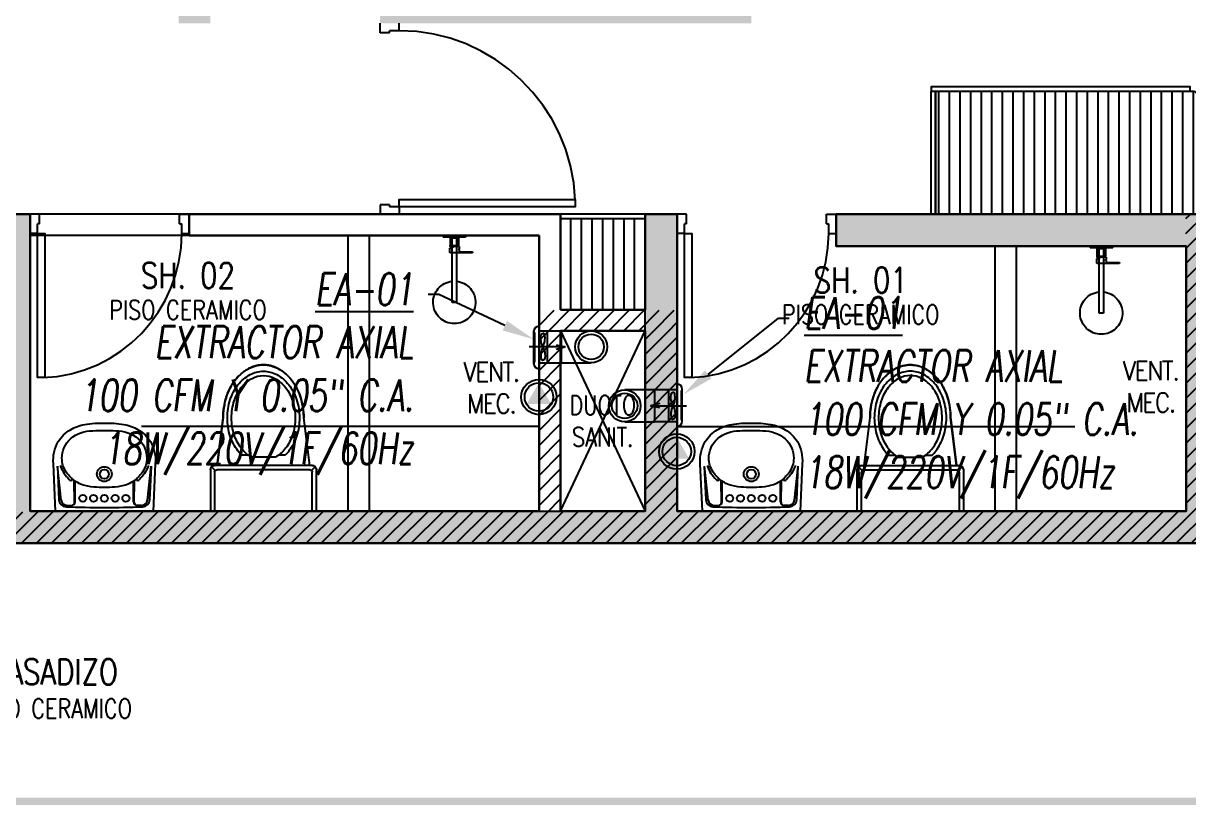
# Model space of a CAD drawing. Header units: millimetres. Extents: x -3 to 53, y -269 to 39.
# Drawn here: x 16.77 to 22.26, y -59.93 to -56.28 of the extents above; entities that cross this region are included whole.
import ezdxf
from ezdxf import colors
from ezdxf.entities.mleader import LeaderData, LeaderLine
from ezdxf.enums import TextEntityAlignment as Align
from ezdxf.math import Vec2, Vec3

# ---------------------------------------------------------------- set-up
doc = ezdxf.new("R2010")
doc.units = ezdxf.units.MM
doc.header["$LTSCALE"] = 15
doc.linetypes.add('HIDDEN2', pattern=[0.1875, 0.125, -0.0625])
doc.layers.get('0').update_dxf_attribs({"color": 250})
for name, color, linetype in [('A-EST HATCH', 250, 'Continuous'), ('A-EST PLACAS', 250, 'Continuous'), ('A-LINEAS', 250, 'Continuous'), ('A-MOBILIARIO', 250, 'Continuous'), ('A-MURO BAJO', 251, 'Continuous'), ('A-PROYECCIONES', 250, 'HIDDEN2'), ('A-SANITARIOS', 250, 'Continuous'), ('A-TEXTO-ACABADO PISO', 250, 'Continuous'), ('A-TEXTO-AMBIENTE', 252, 'Continuous'), ('A-TEXTO-INDICACIONES', 250, 'Continuous'), ('DLP_MOBILIARIO FIJO', 250, 'Continuous'), ('L-06_EQ-FIN-CONT', 141, 'Continuous'), ('L3 Equipos y Ductos', 160, 'Continuous'), ('L4 Linea mediana', 191, 'Continuous'), ('L6 Linea fina', 141, 'Continuous'), ('MURO CF 60', 250, 'Continuous')]:
    doc.layers.add(name, color=color, linetype=linetype)
doc.layers.add('A-MUROS', color=252, linetype='Continuous', lineweight=30)
doc.styles.add('JNV ING', font='romans.shx', dxfattribs={"width": 0.7, "oblique": 8, "height": 0.15})
doc.styles.add('ROMANS', font='romans.shx', dxfattribs={"width": 0.8})
pattern_1 = [(45, (359.99941, -63.45593), (-0.035355339, 0.035355339), [])]

# ---------------------------------------------------------------- blocks, each defined once
blk = doc.blocks.new('FUTURE 150')
at = {"layer": 'L3 Equipos y Ductos'}
for p, q in [((-0.104, -0.026), (-0.104, 0.174)), ((-0.1294, 0.1486), (-0.1294, -0.0006)), ((-0.104, 0.152), (0, 0.152)), ((0, 0.152), (0, 0.002)), ((-0.104, 0.002), (0, 0.002))]:
    blk.add_line(p, q, dxfattribs=at)
for centre, start, end in [((-0.104, 0.1486), 90, 180), ((-0.104, -0.0006), 180, 270)]:
    blk.add_arc(centre, 0.0254, start, end, dxfattribs=at)
at = {"layer": 'L4 Linea mediana'}
for p, q in [((-0.1294, 0.1448), (-0.1239, 0.1448)), ((-0.1239, 0.0052), (-0.1239, 0.1448)), ((-0.066, 0.152), (-0.066, 0.002)), ((-0.1294, 0.0052), (-0.1239, 0.0052))]:
    blk.add_line(p, q, dxfattribs=at)
at = {"layer": 'L6 Linea fina'}
for p, q in [((0.0199, 0.077), (-0.1499, 0.077)), ((-0.0231, 0.0872), (0.0199, 0.077)), ((-0.0231, 0.0668), (0.0199, 0.077))]:
    blk.add_line(p, q, dxfattribs=at)
for points in [[(-0.0857, 0.077), (-0.0921, 0.0934), (-0.0951, 0.1284), (-0.0911, 0.1379), (-0.0857, 0.1402)], [(-0.0857, 0.077), (-0.0794, 0.0934), (-0.0764, 0.1284), (-0.0804, 0.1379), (-0.0857, 0.1402)], [(-0.0857, 0.077), (-0.0921, 0.0606), (-0.0951, 0.0256), (-0.0911, 0.0161), (-0.0857, 0.0138)], [(-0.0857, 0.077), (-0.0794, 0.0606), (-0.0764, 0.0256), (-0.0804, 0.0161), (-0.0857, 0.0138)]]:
    blk.add_spline(points, degree=3, dxfattribs=at)
blk = doc.blocks.new('Trampa de humo')
at = {"layer": 'L3 Equipos y Ductos'}
blk.add_lwpolyline([(0.155, 0.15), (0.013, 0.15), (0.013, 0), (0.155, 0)], dxfattribs=at)
for radius in [0.075, 0.06]:
    blk.add_circle((0.155, 0.075), radius, dxfattribs=at)
blk = doc.blocks.new('FUTURE150 con trampa')
blk.add_blockref('Trampa de humo', (0.0927, 0.0279))
at = {"layer": 'L-06_EQ-FIN-CONT'}
blk.add_blockref('FUTURE 150', (0.1057, 0.0259), dxfattribs=at)
blk = doc.blocks.new('PTO ELECT')
at = {"layer": 'L4 Linea mediana', "ltscale": 1.5}
blk.add_circle((-0.6859, 0.0891), 0.0833, dxfattribs=at)
at = {"layer": 'L6 Linea fina', "ltscale": 1.5}
blk.add_circle((-0.6859, 0.0891), 0.0671, dxfattribs=at)
blk.add_solid([(-0.6278, 0.0555), (-0.744, 0.0555), (-0.6278, 0.0555), (-0.6859, 0.1562)], dxfattribs=at)
blk = doc.blocks.new('EST.PT')
at = {"layer": 'A-EST HATCH'}
h = blk.add_hatch(color=256, dxfattribs=at)
h.dxf.hatch_style = 1
h.paths.add_polyline_path([(39.55, -2.74), (39.55, 3.325), (38.05, 3.325), (38.05, 2.575), (37.9, 2.575), (37.9, 3.525), (39.7, 3.525), (39.7, 2.65), (41.2, 2.65), (41.2, 3.15), (41.35, 3.15), (41.35, 2.45), (39.7, 2.45), (39.7, -2.74)])
h.paths.add_polyline_path([(18.45, 7.325), (20.05, 7.325), (20.05, 10.425), (18.85, 10.425), (18.85, 10.575), (20.2, 10.575), (20.2, 7.175), (18.45, 7.175)])
h.paths.add_polyline_path([(17.65, 10.575), (17.5, 10.575), (17.5, 7.175), (17.65, 7.175)])
h.paths.add_polyline_path([(12.15, 11.05), (11.85, 11.05), (11.85, 10.9), (12, 10.9), (12, 7.825), (12.15, 7.825)])
h.paths.add_polyline_path([(15.1, 10.425), (15.1, 7.325), (16.7, 7.325), (16.7, 7.175), (14.95, 7.175), (14.95, 10.575), (16.3, 10.575), (16.3, 10.425)])
h.paths.add_polyline_path([(5.85, 10.9), (5.25, 10.9), (5.25, 11.05), (6, 11.05), (6, 7.65), (4.85, 7.65), (4.85, 7.8), (5.85, 7.8)])
h.paths.add_polyline_path([(4.05, 11.05), (4.05, 7.65), (3.9, 7.65), (3.9, 11.05)])
h.paths.add_polyline_path([(3.1, 7.8), (1.5, 7.8), (1.5, 10.9), (2.7, 10.9), (2.7, 11.05), (1.35, 11.05), (1.35, 7.65), (3.1, 7.65)])
h.paths.add_polyline_path([(5.85, -2.65), (5.25, -2.65), (5.25, -2.8), (6, -2.8), (6, 0.6), (4.85, 0.6), (4.85, 0.45), (5.85, 0.45)])
h.paths.add_polyline_path([(4.05, -2.8), (4.05, 0.6), (3.9, 0.6), (3.9, -2.8)])
h.paths.add_polyline_path([(3.1, 0.45), (1.5, 0.45), (1.5, -2.65), (2.7, -2.65), (2.7, -2.8), (1.35, -2.8), (1.35, 0.6), (3.1, 0.6)])
h.paths.add_polyline_path([(8.7, 0.7), (8.85, 0.7), (8.85, -2.65), (9, -2.65), (9, -2.8), (8.7, -2.8)])
h.paths.add_polyline_path([(18.45, 0.925), (20.05, 0.925), (20.05, -2.175), (18.85, -2.175), (18.85, -2.325), (20.2, -2.325), (20.2, 1.075), (18.45, 1.075)])
h.paths.add_polyline_path([(17.65, -2.325), (17.5, -2.325), (17.5, 1.075), (17.65, 1.075)])
h.paths.add_polyline_path([(12.15, -2.8), (11.85, -2.8), (11.85, -2.65), (12, -2.65), (12, 0.425), (12.15, 0.425)])
h.paths.add_polyline_path([(15.1, -2.175), (15.1, 0.925), (16.7, 0.925), (16.7, 1.075), (14.95, 1.075), (14.95, -2.325), (16.3, -2.325), (16.3, -2.175)])
h.paths.add_polyline_path([(31.6, 7.325), (30, 7.325), (30, 10.425), (31.2, 10.425), (31.2, 10.575), (29.85, 10.575), (29.85, 7.175), (31.6, 7.175)])
h.paths.add_polyline_path([(32.4, 10.575), (32.55, 10.575), (32.55, 7.175), (32.4, 7.175)])
h.paths.add_polyline_path([(38.2, 11.05), (38.2, 10.9), (38.05, 10.9), (38.05, 7.825), (37.9, 7.825), (37.9, 11.05)])
h.paths.add_polyline_path([(34.95, 10.425), (34.95, 7.325), (33.35, 7.325), (33.35, 7.175), (35.1, 7.175), (35.1, 10.575), (33.75, 10.575), (33.75, 10.425)])
h.paths.add_polyline_path([(39.7, 5.8), (41.35, 5.8), (41.35, 5.1), (41.2, 5.1), (41.2, 5.6), (39.7, 5.6), (39.7, 4.725), (37.9, 4.725), (37.9, 5.675), (38.05, 5.675), (38.05, 4.925), (39.55, 4.925), (39.55, 10.99), (39.7, 10.99)])
h.paths.add_polyline_path([(44.2, 10.9), (44.8, 10.9), (44.8, 11.05), (44.05, 11.05), (44.05, 7.65), (45.2, 7.65), (45.2, 7.8), (44.2, 7.8)])
h.paths.add_polyline_path([(46, 11.05), (46, 7.65), (46.15, 7.65), (46.15, 11.05)])
h.paths.add_polyline_path([(46.95, 7.8), (48.55, 7.8), (48.55, 10.9), (47.35, 10.9), (47.35, 11.05), (48.7, 11.05), (48.7, 7.65), (46.95, 7.65)])
h.paths.add_polyline_path([(46, -2.8), (46, 0.6), (46.15, 0.6), (46.15, -2.8)])
h.paths.add_polyline_path([(46.95, 0.45), (48.55, 0.45), (48.55, -2.65), (47.35, -2.65), (47.35, -2.8), (48.7, -2.8), (48.7, 0.6), (46.95, 0.6)])
h.paths.add_polyline_path([(41.35, 0.7), (41.2, 0.7), (41.2, -2.65), (41.05, -2.65), (41.05, -2.8), (41.35, -2.8)])
h.paths.add_polyline_path([(31.6, 0.925), (30, 0.925), (30, -2.175), (31.2, -2.175), (31.2, -2.325), (29.85, -2.325), (29.85, 1.075), (31.6, 1.075)])
h.paths.add_polyline_path([(32.4, -2.325), (32.55, -2.325), (32.55, 1.075), (32.4, 1.075)])
h.paths.add_polyline_path([(37.9, -2.8), (38.2, -2.8), (38.2, -2.65), (38.05, -2.65), (38.05, 0.425), (37.9, 0.425)])
h.paths.add_polyline_path([(34.95, -2.175), (34.95, 0.925), (33.35, 0.925), (33.35, 1.075), (35.1, 1.075), (35.1, -2.325), (33.75, -2.325), (33.75, -2.175)])
h.paths.add_polyline_path([(10.35, 3.525), (12.15, 3.525), (12.15, 2.575), (12, 2.575), (12, 3.325), (10.5, 3.325), (10.5, -2.74), (10.35, -2.74), (10.35, 2.45), (8.7, 2.45), (8.7, 3.15), (8.85, 3.15), (8.85, 2.65), (10.35, 2.65)])
h.paths.add_polyline_path([(44.05, -2.8), (44.05, 0.6), (45.2, 0.6), (45.2, 0.45), (44.2, 0.45), (44.2, -2.65), (44.8, -2.65), (44.8, -2.8)])
h.paths.add_polyline_path([(46.9532, 5.55), (47.1, 5.55), (47.1, 6.75), (44.95, 6.75), (44.95, 6.6), (45.4, 6.6), (45.4, 5), (45.6, 5), (45.6, 6.6), (46.95, 6.6), (46.95, 5.55)], flags=17)
h.paths.add_polyline_path([(46.9532, 2.7), (47.1, 2.7), (47.1, 1.5), (44.95, 1.5), (44.95, 1.65), (45.4, 1.65), (45.4, 3.25), (45.6, 3.25), (45.6, 1.65), (46.95, 1.65), (46.95, 2.7)], flags=17)
h.paths.add_polyline_path([(41.1999, 4.2), (44.05, 4.2), (44.05, 6.75), (44.2, 6.75), (44.2, 4.2), (46.95, 4.2), (46.95, 4.8), (47.1, 4.8), (47.1, 4.2), (49.9, 4.2), (49.9, 8.15), (49.85, 8.15), (49.85, 8.25), (50.05, 8.25), (50.05, 0), (49.85, 0), (49.85, 0.1), (49.9, 0.1), (49.9, 4.05), (47.1, 4.05), (47.1, 3.45), (46.95, 3.45), (46.95, 4.05), (44.2, 4.05), (44.2, 1.5), (44.05, 1.5), (44.05, 4.05), (41.1999, 4.05)])
h.paths.add_polyline_path([(41.35, 11.05), (41.35, 7.55), (41.2, 7.55), (41.2, 10.9), (41.05, 10.9), (41.05, 11.05)])
h.paths.add_polyline_path([(10.35, 10.99), (10.35, 5.8), (8.7, 5.8), (8.7, 5.1), (8.85, 5.1), (8.85, 5.6), (10.35, 5.6), (10.35, 4.725), (12.15, 4.725), (12.15, 5.675), (12, 5.675), (12, 4.925), (10.5, 4.925), (10.5, 10.99)])
h.paths.add_polyline_path([(2.95, 4.2), (0.15, 4.2), (0.15, 8.15), (0.2, 8.15), (0.2, 8.25), (0, 8.25), (0, 0), (0.2, 0), (0.2, 0.1), (0.15, 0.1), (0.15, 4.05), (2.95, 4.05), (2.95, 3.45), (3.1, 3.45), (3.1, 4.05), (5.85, 4.05), (5.85, 1.5), (6, 1.5), (6, 4.05), (8.8501, 4.05), (8.8501, 4.2), (6, 4.2), (6, 6.75), (5.85, 6.75), (5.85, 4.2), (3.1, 4.2), (3.1, 4.8), (2.95, 4.8)])
h.paths.add_polyline_path([(8.7, 11.05), (9, 11.05), (9, 10.9), (8.85, 10.9), (8.85, 7.55), (8.7, 7.55)])
h.paths.add_polyline_path([(3.0968, 5.55), (2.95, 5.55), (2.95, 6.75), (5.1, 6.75), (5.1, 6.6), (4.65, 6.6), (4.65, 5), (4.45, 5), (4.45, 6.6), (3.1, 6.6), (3.1, 5.55)], flags=17)
h.paths.add_polyline_path([(3.0968, 2.7), (2.95, 2.7), (2.95, 1.5), (5.1, 1.5), (5.1, 1.65), (4.65, 1.65), (4.65, 3.25), (4.45, 3.25), (4.45, 1.65), (3.1, 1.65), (3.1, 2.7)], flags=17)
h.paths.add_polyline_path([(23.35, 4.725), (23.2, 4.725), (23.2, 8.425), (23.35, 8.425)])
h.paths.add_polyline_path([(27.6, 4.725), (37, 4.725), (37, 4.875), (33.45, 4.875), (33.45, 6.275), (33.25, 6.275), (33.25, 4.875), (30.35, 4.875), (30.35, 6.275), (30.2, 6.275), (30.2, 4.875), (27.8, 4.875), (27.8, 6.125), (29.45, 6.125), (29.45, 6.275), (27.175, 6.275), (27.175, 6.125), (27.6, 6.125)])
h.paths.add_polyline_path([(27.15, 4.725), (25.15, 4.725), (25.15, 4.875), (27, 4.875), (27, 8.275), (25.15, 8.275), (25.15, 8.425), (27, 8.425), (27, 10.575), (27.85, 10.575), (27.85, 10.425), (27.15, 10.425)])
h.paths.add_polyline_path([(22.45, 6.125), (22.45, 4.725), (13.05, 4.725), (13.05, 4.875), (16.6, 4.875), (16.6, 6.275), (16.8, 6.275), (16.8, 4.875), (19.7, 4.875), (19.7, 6.275), (19.85, 6.275), (19.85, 4.875), (22.25, 4.875), (22.25, 6.125), (20.6, 6.125), (20.6, 6.275), (22.845, 6.275), (22.845, 6.125)])
h.paths.add_polyline_path([(22.87, 10.425), (22.2, 10.425), (22.2, 10.575), (23.02, 10.575), (23.02, 4.725), (22.87, 4.725)])
h.paths.add_polyline_path([(23.02, 1.95), (23.02, -2.325), (22.2, -2.325), (22.2, -2.175), (22.87, -2.175), (22.87, 1.95)])
h.paths.add_polyline_path([(21.05, 1.975), (21.05, 2.125), (22.82, 2.125), (22.82, 3.375), (20.3, 3.375), (20.3, 1.975), (20.15, 1.975), (20.15, 3.375), (16.8, 3.375), (16.8, 1.975), (16.6, 1.975), (16.6, 3.375), (13.05, 3.375), (13.05, 3.525), (23.02, 3.525), (23.02, 1.975)])
h.paths.add_polyline_path([(27, 1.95), (27, -1.775), (23.35, -1.775), (23.35, 0.875), (25.7, 0.875), (25.7, 1.425), (26, 1.425), (26, 1.575), (25.55, 1.575), (25.55, 1.025), (23.35, 1.025), (23.35, 3.375), (26, 3.375), (26, 3.525), (23.2, 3.525), (23.2, -1.925), (27, -1.925), (27, -2.325), (27.85, -2.325), (27.85, -2.175), (27.15, -2.175), (27.15, 1.95)])
h.paths.add_polyline_path([(29, 1.975), (29, 2.125), (27.2, 2.125), (27.2, 3.375), (29.75, 3.375), (29.75, 1.975), (29.9, 1.975), (29.9, 3.375), (33.25, 3.375), (33.25, 1.975), (33.45, 1.975), (33.45, 3.375), (37, 3.375), (37, 3.525), (27, 3.525), (27, 1.975)])
at = {"layer": 'A-EST PLACAS'}
blk.add_lwpolyline([(22.45, 6.125), (22.45, 4.725), (13.05, 4.725), (13.05, 4.875), (16.6, 4.875), (16.6, 6.275), (16.8, 6.275), (16.8, 4.875), (19.7, 4.875), (19.7, 6.275), (19.85, 6.275), (19.85, 4.875), (22.25, 4.875), (22.25, 6.125), (20.6, 6.125), (20.6, 6.275), (22.845, 6.275), (22.845, 6.125)], close=True, dxfattribs=at)
blk = doc.blocks.new('*U140')
for p, q in [((0.01, 0.855), (0.01, 0.9)), ((0.1, 0.865), (0.1, 0.9)), ((0.055, 0.855), (0.01, 0.855)), ((0.1, 0.865), (0.055, 0.865)), ((0.055, 0.855), (0.055, 0.865)), ((0.055, 0.045), (0.01, 0.045)), ((0.01, 0.045), (0.01, 0)), ((0.055, 0.045), (0.055, 0.035)), ((0.1, 0.035), (0.055, 0.035)), ((0.1, 0.035), (0.1, 0))]:
    blk.add_line(p, q)
blk.add_lwpolyline([(0.93, 0.07), (0.93, 0.035), (0.1, 0.035), (0.1, 0.07)], close=True)
at = {"linetype": 'HIDDEN2'}
blk.add_arc((0.0995, 0.0339), 0.8311, 2.2301, 89.9672, dxfattribs=at)
blk = doc.blocks.new('ducha marsano')
at = {"linetype": 'HIDDEN2', "ltscale": 0.5, "extrusion": (-4.9425e-10, -7.91123e-10, -1)}
for p, q in [((-0.01, 0), (0.01, 0)), ((0.01, 0), (0.01, -0.3155)), ((-0.01, -0.3155), (-0.01, 0)), ((0.0225, -0.0515), (-0.0001, -0.0515)), ((0.0225, -0.0515), (0.0225, -0.0627)), ((-0.0205, -0.08), (-0.0205, -0.0601)), ((0.021, -0.0815), (-0.019, -0.0815)), ((-0.0155, -0.058), (-0.0157, -0.058)), ((0.025, -0.0815), (0.021, -0.0815)), ((0.0225, -0.0682), (0.0225, -0.077)), ((0.0225, -0.077), (0.025, -0.077)), ((0.025, -0.077), (0.0771, -0.077)), ((0.0771, -0.0815), (0.025, -0.0815)), ((0.0771, -0.077), (0.0816, -0.077)), ((0.0816, -0.0815), (0.0771, -0.0815)), ((0.0816, -0.077), (0.082, -0.077)), ((0.082, -0.0815), (0.0816, -0.0815)), ((0.082, -0.077), (0.084, -0.077)), ((0.084, -0.0815), (0.082, -0.0815)), ((0.0855, -0.0785), (0.0855, -0.08)), ((0.01, -0.3155), (-0.01, -0.3155))]:
    blk.add_line(p, q, dxfattribs=at)
for centre, radius, start, end in [((-0.0004, -0.0462), 0.02, 323.9581, 354.9298), ((0.0004, -0.0462), 0.02, 185.0702, 195.2705), ((0.019, -0.08), 0.0015, 270, 360), ((-0.084, -0.0785), 0.0015, 90, 180), ((-0.084, -0.08), 0.0015, 180, 270), ((0, -0.3155), 0.1, 95.7392, 84.2608)]:
    blk.add_arc(centre, radius, start, end, dxfattribs=at)
at = {"linetype": 'HIDDEN2', "ltscale": 0.5, "extrusion": (-4.94252e-10, -7.91124e-10, -1)}
blk.add_ellipse((0, -0.0515), major_axis=(-0.0225, -0.0095), ratio=0.001448, start_param=0.425436, end_param=1.567366, dxfattribs=at)
at = {"linetype": 'HIDDEN2', "ltscale": 0.5}
for points, degree in [([(-0.0305, 0), (0, 0), (0.0305, 0)], 2), ([(0.0305, 0), (0.0415, 0), (0.0525, 0)], 2), ([(0.0525, 0), (0.0525, -0.0038), (0.0525, -0.0075)], 2), ([(-0.0525, 0), (-0.0525, -0.0038), (-0.0525, -0.0075)], 2), ([(-0.0525, 0), (-0.0415, 0), (-0.0305, 0)], 2), ([(-0.0525, -0.0075), (-0.0525, -0.0075), (-0.0525, -0.0075)], 2), ([(0.0305, -0.008), (0, -0.008), (-0.0305, -0.008)], 2), ([(-0.0215, -0.008), (-0.0215, -0.0093), (-0.0215, -0.0105)], 2), ([(-0.021, -0.011), (-0.007, -0.011), (0.007, -0.011), (0.021, -0.011)], 3), ([(-0.02, -0.011), (-0.02, -0.0294), (-0.02, -0.0477)], 2), ([(-0.0197, -0.048), (0, -0.048), (0.0197, -0.048)], 2), ([(0.02, -0.011), (0.02, -0.0294), (0.02, -0.0477)], 2), ([(0.0215, -0.008), (0.0215, -0.0093), (0.0215, -0.0105)], 2)]:
    blk.add_open_spline(points, degree=degree, dxfattribs=at)
for points, weights in [([(-0.0525, -0.0075), (-0.0525, -0.0075), (-0.0525, -0.0075)], [1, 0.990847086912, 0.982266230892]), ([(-0.052, -0.008), (-0.0525, -0.008), (-0.0525, -0.0075)], [1, 0.707106781193, 1]), ([(-0.0215, -0.0105), (-0.0215, -0.011), (-0.021, -0.011)], [1, 0.70710678154, 1]), ([(-0.02, -0.0477), (-0.02, -0.048), (-0.0197, -0.048)], [1, 0.707106780138, 1]), ([(0.02, -0.0477), (0.02, -0.048), (0.0197, -0.048)], [1, 0.707106779703, 1]), ([(0.0211, -0.011), (0.0211, -0.011), (0.021, -0.011)], [1, 0.992411795776, 1]), ([(0.052, -0.008), (0.0521, -0.008), (0.0521, -0.008)], [1, 0.992411795771, 1])]:
    blk.add_rational_spline(points, weights, degree=2, dxfattribs=at)
for points, knots in [([(-0.0305, -0.008), (-0.0332, -0.008), (-0.0374, -0.008), (-0.0424, -0.008), (-0.0458, -0.008), (-0.0486, -0.008), (-0.0512, -0.008), (-0.052, -0.008), (-0.052, -0.008)], [0, 0, 0, 0, 8.104572, 12.495263, 16.885954, 21.276645, 25.667336, 33.771908, 33.771908, 33.771908, 33.771908]), ([(0.052, -0.008), (0.052, -0.008), (0.0512, -0.008), (0.0486, -0.008), (0.0458, -0.008), (0.0424, -0.008), (0.0374, -0.008), (0.0332, -0.008), (0.0305, -0.008)], [0, 0, 0, 0, 8.104572, 12.495263, 16.885954, 21.276645, 25.667336, 33.771908, 33.771908, 33.771908, 33.771908]), ([(0.0225, -0.0682), (0.0225, -0.0682), (0.0225, -0.0682), (0.0225, -0.0679), (0.0224, -0.0677), (0.0224, -0.0672), (0.0224, -0.0669), (0.0223, -0.0662), (0.0223, -0.0658), (0.0223, -0.0652), (0.0223, -0.0648), (0.0224, -0.0641), (0.0224, -0.0638), (0.0224, -0.0633), (0.0225, -0.0631), (0.0225, -0.0628), (0.0225, -0.0627), (0.0225, -0.0627)], [0.4148436, 0.4148436, 0.4148436, 0.4148436, 0.5185541, 0.5185541, 0.6222645, 0.6222645, 0.7259759, 0.7259759, 0.8296873, 0.8296873, 0.9333987, 0.9333987, 1.03711, 1.03711, 1.1408205, 1.1408205, 1.2445309, 1.2445309, 1.2445309, 1.2445309])]:
    blk.add_open_spline(points, degree=3, knots=knots, dxfattribs=at)
for points, weights, degree, knots in [([(0.0211, -0.011), (0.0211, -0.011), (0.0211, -0.011), (0.0211, -0.011), (0.0214, -0.0109), (0.0215, -0.0107), (0.0215, -0.0105)], [0.918641037743, 0.918640949346, 0.918640860949, 0.918640772552, 0.789223156395, 0.789223156395, 0.918640772552], 3, [0.1238988, 0.1238988, 0.1238988, 0.1238988, 0.1238993, 0.1238993, 0.1238993, 0.78603, 0.78603, 0.78603, 0.78603]), ([(0.0521, -0.008), (0.0521, -0.008), (0.0521, -0.008), (0.0525, -0.0079), (0.0525, -0.0075)], [0.918641037749, 0.918640905153, 0.918640772558, 0.724517853988, 0.918640772558], 2, [0.1238988, 0.1238988, 0.1238988, 0.1238993, 0.1238993, 0.7860311, 0.7860311, 0.7860311])]:
    blk.add_rational_spline(points, weights, degree=degree, knots=knots, dxfattribs=at)
blk = doc.blocks.new('*U142')
for p, q in [((0.01, 0.705), (0.01, 0.75)), ((0.1, 0.715), (0.055, 0.715)), ((0.055, 0.705), (0.055, 0.715)), ((0.1, 0.715), (0.1, 0.75)), ((0.055, 0.705), (0.01, 0.705)), ((0.055, 0.045), (0.01, 0.045)), ((0.01, 0.045), (0.01, 0)), ((0.055, 0.045), (0.055, 0.035)), ((0.1, 0.035), (0.055, 0.035)), ((0.1, 0.035), (0.1, 0))]:
    blk.add_line(p, q)
blk.add_lwpolyline([(0.78, 0.07), (0.78, 0.035), (0.1, 0.035), (0.1, 0.07)], close=True)
at = {"linetype": 'HIDDEN2'}
blk.add_arc((0.0996, 0.0341), 0.6809, 2.2301, 89.9672, dxfattribs=at)
blk = doc.blocks.new('SIFON JET_PLANTA')
at = {"extrusion": (-2.64698e-23, 6.61744e-24, -1)}
for p, q in [((-0.215, 0.2278, 0), (-0.2149, 0.2323, 0)), ((-0.215, 0.2234, 0), (-0.215, 0.2278, 0)), ((-0.215, 0.2181, 0), (-0.215, 0.2234, 0)), ((-0.2149, 0.2323, 0), (-0.2142, 0.2356, 0)), ((-0.2142, 0.2356, 0), (-0.2129, 0.239, 0)), ((-0.2129, 0.239, 0), (-0.211, 0.2419, 0)), ((-0.211, 0.2419, 0), (-0.2091, 0.2441, 0)), ((-0.2091, 0.2441, 0), (-0.2077, 0.2455, 0)), ((-0.2077, 0.2455, 0), (-0.2055, 0.247, 0)), ((-0.2055, 0.247, 0), (-0.2007, 0.2492, 0)), ((-0.2007, 0.2492, 0), (-0.195, 0.25, 0)), ((-0.195, 0.25, 0), (-0.195, 0.25, 0)), ((-0.195, 0.25, 0), (-0.1605, 0.25, 0)), ((-0.1605, 0.25, 0), (-0.0975, 0.25, 0)), ((-0.0975, 0.25, 0), (-0.0323, 0.25, 0)), ((-0.0323, 0.25, 0), (0, 0.25, 0)), ((0, 0.25, 0), (0, -0.25, 0)), ((-0.5693, 0.1629, 0), (-0.5517, 0.1703, 0)), ((-0.5517, 0.1703, 0), (-0.5465, 0.1722, 0)), ((-0.5465, 0.1722, 0), (-0.5385, 0.1749, 0)), ((-0.5385, 0.1749, 0), (-0.5346, 0.176, 0)), ((-0.5346, 0.176, 0), (-0.5265, 0.1784, 0)), ((-0.5265, 0.1784, 0), (-0.5216, 0.1797, 0)), ((-0.5216, 0.1797, 0), (-0.5148, 0.1813, 0)), ((-0.5148, 0.1813, 0), (-0.5079, 0.1829, 0)), ((-0.5079, 0.1829, 0), (-0.5016, 0.1842, 0)), ((-0.5016, 0.1842, 0), (-0.4865, 0.1867, 0)), ((-0.4865, 0.1867, 0), (-0.4763, 0.188, 0)), ((-0.4763, 0.188, 0), (-0.4726, 0.1884, 0)), ((-0.4726, 0.1884, 0), (-0.4636, 0.1892, 0)), ((-0.4636, 0.1892, 0), (-0.4549, 0.1897, 0)), ((-0.4549, 0.1897, 0), (-0.449, 0.1899, 0)), ((-0.449, 0.1899, 0), (-0.44, 0.19, 0)), ((-0.44, 0.19, 0), (-0.4322, 0.191, 0)), ((-0.4322, 0.191, 0), (-0.215, 0.2181, 0)), ((-0.6453, 0.108, 0), (-0.6386, 0.1152, 0)), ((-0.6386, 0.1152, 0), (-0.6326, 0.121, 0)), ((-0.6326, 0.121, 0), (-0.6299, 0.1235, 0)), ((-0.6299, 0.1235, 0), (-0.6251, 0.1276, 0)), ((-0.6251, 0.1276, 0), (-0.6206, 0.1314, 0)), ((-0.6206, 0.1314, 0), (-0.6168, 0.1344, 0)), ((-0.6168, 0.1344, 0), (-0.6106, 0.1389, 0)), ((-0.6106, 0.1389, 0), (-0.6061, 0.142, 0)), ((-0.6061, 0.142, 0), (-0.6, 0.1461, 0)), ((-0.6, 0.1461, 0), (-0.5963, 0.1484, 0)), ((-0.5963, 0.1484, 0), (-0.5908, 0.1517, 0)), ((-0.5908, 0.1517, 0), (-0.5862, 0.1543, 0)), ((-0.5862, 0.1543, 0), (-0.5794, 0.158, 0)), ((-0.5794, 0.158, 0), (-0.5693, 0.1629, 0)), ((-0.6793, 0.0547, 0), (-0.6779, 0.0582, 0)), ((-0.6779, 0.0582, 0), (-0.6745, 0.0655, 0)), ((-0.6745, 0.0655, 0), (-0.6722, 0.0699, 0)), ((-0.6745, 0.0655, 0), (-0.6745, 0.0655, 0)), ((-0.6722, 0.0699, 0), (-0.6705, 0.0728, 0)), ((-0.6705, 0.0728, 0), (-0.669, 0.0755, 0)), ((-0.669, 0.0755, 0), (-0.6672, 0.0785, 0)), ((-0.6672, 0.0785, 0), (-0.665, 0.082, 0)), ((-0.665, 0.082, 0), (-0.6634, 0.0845, 0)), ((-0.6634, 0.0845, 0), (-0.6611, 0.088, 0)), ((-0.6611, 0.088, 0), (-0.657, 0.0936, 0)), ((-0.657, 0.0936, 0), (-0.6534, 0.0984, 0)), ((-0.657, 0.0936, 0), (-0.657, 0.0936, 0)), ((-0.6534, 0.0984, 0), (-0.6503, 0.1023, 0)), ((-0.6534, 0.0984, 0), (-0.6534, 0.0984, 0)), ((-0.6503, 0.1023, 0), (-0.6453, 0.108, 0)), ((-0.69, 0, 0), (-0.6899, 0.0044, 0)), ((-0.6899, 0.0044, 0), (-0.6897, 0.0096, 0)), ((-0.6897, 0.0096, 0), (-0.6893, 0.014, 0)), ((-0.6893, 0.014, 0), (-0.6887, 0.0194, 0)), ((-0.6887, 0.0194, 0), (-0.6881, 0.0236, 0)), ((-0.6881, 0.0236, 0), (-0.6872, 0.0284, 0)), ((-0.6881, 0.0236, 0), (-0.6881, 0.0236, 0)), ((-0.6872, 0.0284, 0), (-0.6867, 0.031, 0)), ((-0.6867, 0.031, 0), (-0.6855, 0.0361, 0)), ((-0.6855, 0.0361, 0), (-0.6838, 0.0421, 0)), ((-0.6855, 0.0361, 0), (-0.6855, 0.0361, 0)), ((-0.6838, 0.0421, 0), (-0.6819, 0.048, 0)), ((-0.6838, 0.0421, 0), (-0.6838, 0.0421, 0)), ((-0.6819, 0.048, 0), (-0.6804, 0.0521, 0)), ((-0.6804, 0.0521, 0), (-0.6793, 0.0547, 0)), ((-0.6899, -0.0065, 0), (-0.69, 0, 0)), ((-0.6896, -0.0111, 0), (-0.6899, -0.0065, 0)), ((-0.6891, -0.0164, 0), (-0.6896, -0.0111, 0)), ((-0.6881, -0.0232, 0), (-0.6891, -0.0164, 0)), ((-0.6876, -0.0264, 0), (-0.6881, -0.0232, 0)), ((-0.687, -0.0296, 0), (-0.6876, -0.0264, 0)), ((-0.6864, -0.0321, 0), (-0.687, -0.0296, 0)), ((-0.6855, -0.0361, 0), (-0.6864, -0.0321, 0)), ((-0.6838, -0.0419, 0), (-0.6855, -0.0361, 0)), ((-0.6827, -0.0457, 0), (-0.6838, -0.0419, 0)), ((-0.6814, -0.0492, 0), (-0.6827, -0.0457, 0)), ((-0.6803, -0.0522, 0), (-0.6814, -0.0492, 0)), ((-0.6792, -0.0551, 0), (-0.6803, -0.0522, 0)), ((-0.6779, -0.0581, 0), (-0.6792, -0.0551, 0)), ((-0.677, -0.0602, 0), (-0.6779, -0.0581, 0)), ((-0.6751, -0.0642, 0), (-0.677, -0.0602, 0)), ((-0.6722, -0.0699, 0), (-0.6751, -0.0642, 0)), ((-0.6706, -0.0727, 0), (-0.6722, -0.0699, 0)), ((-0.6679, -0.0774, 0), (-0.6706, -0.0727, 0)), ((-0.6646, -0.0826, 0), (-0.6679, -0.0774, 0)), ((-0.6623, -0.0862, 0), (-0.6646, -0.0826, 0)), ((-0.6599, -0.0897, 0), (-0.6623, -0.0862, 0)), ((-0.6554, -0.0958, 0), (-0.6599, -0.0897, 0)), ((-0.6494, -0.1032, 0), (-0.6554, -0.0958, 0)), ((-0.6458, -0.1074, 0), (-0.6494, -0.1032, 0)), ((-0.64, -0.1137, 0), (-0.6458, -0.1074, 0)), ((-0.6379, -0.1158, 0), (-0.64, -0.1137, 0)), ((-0.6347, -0.119, 0), (-0.6379, -0.1158, 0)), ((-0.6335, -0.1201, 0), (-0.6347, -0.119, 0)), ((-0.6347, -0.119, 0), (-0.6347, -0.119, 0)), ((-0.6318, -0.1217, 0), (-0.6335, -0.1201, 0)), ((-0.6305, -0.123, 0), (-0.6318, -0.1217, 0)), ((-0.6318, -0.1217, 0), (-0.6318, -0.1217, 0)), ((-0.6288, -0.1244, 0), (-0.6305, -0.123, 0)), ((-0.6276, -0.1255, 0), (-0.6288, -0.1244, 0)), ((-0.6262, -0.1268, 0), (-0.6276, -0.1255, 0)), ((-0.6245, -0.1281, 0), (-0.6262, -0.1268, 0)), ((-0.6235, -0.1291, 0), (-0.6245, -0.1281, 0)), ((-0.6245, -0.1281, 0), (-0.6245, -0.1281, 0)), ((-0.6223, -0.13, 0), (-0.6235, -0.1291, 0)), ((-0.6215, -0.1307, 0), (-0.6223, -0.13, 0)), ((-0.6204, -0.1315, 0), (-0.6215, -0.1307, 0)), ((-0.6193, -0.1324, 0), (-0.6204, -0.1315, 0)), ((-0.6179, -0.1335, 0), (-0.6193, -0.1324, 0)), ((-0.6168, -0.1344, 0), (-0.6179, -0.1335, 0)), ((-0.6153, -0.1355, 0), (-0.6168, -0.1344, 0)), ((-0.6142, -0.1363, 0), (-0.6153, -0.1355, 0)), ((-0.612, -0.1379, 0), (-0.6142, -0.1363, 0)), ((-0.6086, -0.1403, 0), (-0.612, -0.1379, 0)), ((-0.607, -0.1415, 0), (-0.6086, -0.1403, 0)), ((-0.6058, -0.1422, 0), (-0.607, -0.1415, 0)), ((-0.6039, -0.1435, 0), (-0.6058, -0.1422, 0)), ((-0.602, -0.1448, 0), (-0.6039, -0.1435, 0)), ((-0.6004, -0.1458, 0), (-0.602, -0.1448, 0)), ((-0.5987, -0.1469, 0), (-0.6004, -0.1458, 0)), ((-0.5964, -0.1483, 0), (-0.5987, -0.1469, 0)), ((-0.595, -0.1492, 0), (-0.5964, -0.1483, 0)), ((-0.5936, -0.15, 0), (-0.595, -0.1492, 0)), ((-0.5918, -0.1511, 0), (-0.5936, -0.15, 0)), ((-0.5896, -0.1524, 0), (-0.5918, -0.1511, 0)), ((-0.5871, -0.1538, 0), (-0.5896, -0.1524, 0)), ((-0.5833, -0.1559, 0), (-0.5871, -0.1538, 0)), ((-0.5781, -0.1587, 0), (-0.5833, -0.1559, 0)), ((-0.5759, -0.1598, 0), (-0.5781, -0.1587, 0)), ((-0.5738, -0.1608, 0), (-0.5759, -0.1598, 0)), ((-0.5702, -0.1625, 0), (-0.5738, -0.1608, 0)), ((-0.5675, -0.1637, 0), (-0.5702, -0.1625, 0)), ((-0.5659, -0.1645, 0), (-0.5675, -0.1637, 0)), ((-0.5644, -0.1652, 0), (-0.5659, -0.1645, 0)), ((-0.5614, -0.1664, 0), (-0.5644, -0.1652, 0)), ((-0.5598, -0.1671, 0), (-0.5614, -0.1664, 0)), ((-0.5568, -0.1683, 0), (-0.5598, -0.1671, 0)), ((-0.5543, -0.1693, 0), (-0.5568, -0.1683, 0)), ((-0.551, -0.1706, 0), (-0.5543, -0.1693, 0)), ((-0.5491, -0.1713, 0), (-0.551, -0.1706, 0)), ((-0.5465, -0.1722, 0), (-0.5491, -0.1713, 0)), ((-0.5449, -0.1728, 0), (-0.5465, -0.1722, 0)), ((-0.5428, -0.1735, 0), (-0.5449, -0.1728, 0)), ((-0.5412, -0.174, 0), (-0.5428, -0.1735, 0)), ((-0.5385, -0.1749, 0), (-0.5412, -0.174, 0)), ((-0.5352, -0.1759, 0), (-0.5385, -0.1749, 0)), ((-0.5385, -0.1749, 0), (-0.5385, -0.1749, 0)), ((-0.5321, -0.1768, 0), (-0.5352, -0.1759, 0)), ((-0.5296, -0.1775, 0), (-0.5321, -0.1768, 0)), ((-0.5267, -0.1783, 0), (-0.5296, -0.1775, 0)), ((-0.5238, -0.1791, 0), (-0.5267, -0.1783, 0)), ((-0.5267, -0.1783, 0), (-0.5267, -0.1783, 0)), ((-0.5217, -0.1796, 0), (-0.5238, -0.1791, 0)), ((-0.5177, -0.1807, 0), (-0.5217, -0.1796, 0)), ((-0.5151, -0.1813, 0), (-0.5177, -0.1807, 0)), ((-0.5118, -0.1821, 0), (-0.5151, -0.1813, 0)), ((-0.5094, -0.1826, 0), (-0.5118, -0.1821, 0)), ((-0.5066, -0.1832, 0), (-0.5094, -0.1826, 0)), ((-0.5022, -0.184, 0), (-0.5066, -0.1832, 0)), ((-0.4974, -0.1849, 0), (-0.5022, -0.184, 0)), ((-0.495, -0.1854, 0), (-0.4974, -0.1849, 0)), ((-0.4974, -0.1849, 0), (-0.4974, -0.1849, 0)), ((-0.4936, -0.1856, 0), (-0.495, -0.1854, 0)), ((-0.4916, -0.1859, 0), (-0.4936, -0.1856, 0)), ((-0.4884, -0.1864, 0), (-0.4916, -0.1859, 0)), ((-0.4862, -0.1867, 0), (-0.4884, -0.1864, 0)), ((-0.4824, -0.1872, 0), (-0.4862, -0.1867, 0)), ((-0.4812, -0.1874, 0), (-0.4824, -0.1872, 0)), ((-0.4785, -0.1877, 0), (-0.4812, -0.1874, 0)), ((-0.4761, -0.188, 0), (-0.4785, -0.1877, 0)), ((-0.4735, -0.1883, 0), (-0.4761, -0.188, 0)), ((-0.4695, -0.1887, 0), (-0.4735, -0.1883, 0)), ((-0.4651, -0.189, 0), (-0.4695, -0.1887, 0)), ((-0.4639, -0.1891, 0), (-0.4651, -0.189, 0)), ((-0.4651, -0.189, 0), (-0.4651, -0.189, 0)), ((-0.4619, -0.1893, 0), (-0.4639, -0.1891, 0)), ((-0.4592, -0.1894, 0), (-0.4619, -0.1893, 0)), ((-0.4568, -0.1896, 0), (-0.4592, -0.1894, 0)), ((-0.455, -0.1897, 0), (-0.4568, -0.1896, 0)), ((-0.4518, -0.1898, 0), (-0.455, -0.1897, 0)), ((-0.449, -0.1899, 0), (-0.4518, -0.1898, 0)), ((-0.4467, -0.1899, 0), (-0.449, -0.1899, 0)), ((-0.4428, -0.19, 0), (-0.4467, -0.1899, 0)), ((-0.44, -0.19, 0), (-0.4428, -0.19, 0)), ((-0.215, -0.2181, 0), (-0.44, -0.19, 0)), ((-0.215, -0.227, 0), (-0.215, -0.2181, 0)), ((-0.215, -0.23, 0), (-0.215, -0.227, 0)), ((-0.2147, -0.2335, 0), (-0.215, -0.23, 0)), ((-0.2138, -0.2369, 0), (-0.2147, -0.2335, 0)), ((-0.2126, -0.2395, 0), (-0.2138, -0.2369, 0)), ((-0.2138, -0.2369, 0), (-0.2138, -0.2369, 0)), ((-0.2108, -0.2423, 0), (-0.2126, -0.2395, 0)), ((-0.2126, -0.2395, 0), (-0.2126, -0.2395, 0)), ((-0.2091, -0.2441, 0), (-0.2108, -0.2423, 0)), ((-0.2108, -0.2423, 0), (-0.2108, -0.2423, 0)), ((-0.2108, -0.2423, 0), (-0.2108, -0.2423, 0)), ((-0.209, -0.244, 0), (-0.2091, -0.2441, 0)), ((-0.2067, -0.2462, 0), (-0.209, -0.244, 0)), ((-0.209, -0.244, 0), (-0.209, -0.244, 0)), ((-0.2029, -0.2484, 0), (-0.2067, -0.2462, 0)), ((-0.2067, -0.2462, 0), (-0.2067, -0.2462, 0)), ((-0.1995, -0.2495, 0), (-0.2029, -0.2484, 0)), ((-0.2029, -0.2484, 0), (-0.2029, -0.2484, 0)), ((-0.195, -0.25, 0), (-0.1995, -0.2495, 0)), ((0, -0.25, 0), (-0.195, -0.25, 0))]:
    blk.add_line(p, q, dxfattribs=at)
for p, q in [((-0.215, -0.23, 0), (-0.215, 0.23, 0)), ((-0.2091, 0.2441, 0), (-0.1921, 0.2271, 0)), ((-0.195, 0.25, 0), (0, 0.25, 0)), ((-0.195, -0.22, 0), (-0.195, 0.22, 0)), ((-0.185, 0.23, 0), (0, 0.23, 0)), ((0, 0.25, 0), (0, -0.25, 0)), ((-0.215, 0.2181, 0), (-0.44, 0.19, 0)), ((-0.265, 0.0718, 0), (-0.265, 0.1028, 0)), ((-0.255, -0.0562, 0), (-0.255, 0.0562, 0)), ((-0.265, -0.1028, 0), (-0.265, -0.0718, 0)), ((-0.215, -0.2181, 0), (-0.44, -0.19, 0)), ((-0.2091, -0.2441, 0), (-0.1921, -0.2271, 0)), ((0, -0.25, 0), (-0.195, -0.25, 0)), ((0, -0.23, 0), (-0.185, -0.23, 0))]:
    blk.add_line(p, q)
at = {"elevation": 0}
for points in [[(-0.265, 0.1028, 0.0362), (-0.2844, 0.1202, 0.08725), (-0.3535, 0.1565, 0.077598), (-0.44, 0.17, 0.077598), (-0.5265, 0.1565, 0.08725), (-0.5956, 0.1202, 0.105601), (-0.6443, 0.0627, 0.12364), (-0.66, 0, 0.12364), (-0.6443, -0.0627, 0.105601), (-0.5956, -0.1202, 0.08725), (-0.5265, -0.1565, 0.077598), (-0.44, -0.17, 0.077598)], [(-0.255, 0.0562, 0.100268), (-0.2967, 0.1044, 0.08725), (-0.3596, 0.1374, 0.077598), (-0.44, 0.15, 0.077598), (-0.5204, 0.1374, 0.08725), (-0.5833, 0.1044, 0.105601), (-0.6266, 0.0532, 0.12364), (-0.64, 0, 0.12364), (-0.6266, -0.0532, 0.105601), (-0.5833, -0.1044, 0.08725), (-0.5204, -0.1374, 0.077598), (-0.44, -0.15, 0.077598)], [(-0.44, -0.15, 0.077598), (-0.3596, -0.1374, 0.08725), (-0.2967, -0.1044, 0.100268), (-0.255, -0.0562, 0.12364)], [(-0.44, -0.17, 0.077598), (-0.3535, -0.1565, 0.08725), (-0.2844, -0.1202, 0.0362), (-0.265, -0.1028, 0.12364)]]:
    blk.add_lwpolyline(points, format="xyb", dxfattribs=at)
for centre, radius, start, end in [((-0.195, 0.23, 0), 0.02, 90, 180), ((-0.185, 0.22, 0), 0.01, 90, 180), ((-0.4613, -0.0702, 0), 0.257, 107.4741, 127.2348), ((-0.44, -0.1379, 0), 0.3279, 90, 107.4741), ((-0.4939, -0.0273, 0), 0.203, 127.2348, 151.4088), ((-0.544, 0, 0), 0.146, 151.4088, 180), ((-0.544, 0, 0), 0.146, 180, 208.5912), ((-0.4939, 0.0273, 0), 0.203, 208.5912, 232.7652), ((-0.4613, 0.0702, 0), 0.257, 232.7652, 252.5259), ((-0.44, 0.1379, 0), 0.3279, 252.5259, 270), ((-0.195, -0.23, 0), 0.02, 180, 270), ((-0.185, -0.22, 0), 0.01, 180, 270)]:
    blk.add_arc(centre, radius, start, end)
blk = doc.blocks.new('BOWL-ITALGRIF_VARADERO_01')
for p, q in [((-0.2032, -0.1971), (-0.2208, -0.038)), ((0.2032, -0.1971), (0.2208, -0.038)), ((-0.1404, -0.2077), (-0.1424, -0.1083)), ((0.1404, -0.2077), (0.1424, -0.1083)), ((-0.1375, -0.205), (-0.1375, -0.1117)), ((0.1375, -0.205), (0.1375, -0.1117)), ((-0.1753, -0.222), (-0.1544, -0.222)), ((0.1753, -0.222), (0.1544, -0.222))]:
    blk.add_line(p, q)
for points in [[(-0.0917, 0.1589, -0.02989), (-0.0456, 0.1646, -0.007822), (0.0456, 0.1646, -0.02989), (0.0918, 0.1589, -0.091737), (0.1601, 0.1343, -0.112496), (0.2175, 0.0792, -0.147885), (0.2402, -0.0257), (0.23, -0.25), (-0.23, -0.25), (-0.2402, -0.0257, -0.147885), (-0.2175, 0.0792, -0.112496), (-0.1601, 0.1343, -0.091737)], [(-0.0496, -0.1363, -0.062677), (-0.1048, -0.1249, -0.110639), (-0.1576, -0.091, -0.120976), (-0.195, -0.0344, -0.061198), (-0.2, 0, -0.21707), (-0.1593, 0.092, -0.174983), (-0.0545, 0.1298, -0.010618), (0, 0.131, -0.010618), (0.0545, 0.1298, -0.174983), (0.1593, 0.092, -0.21707), (0.2, 0, -0.061198), (0.195, -0.0344, -0.120976), (0.1576, -0.091, -0.110639), (0.1048, -0.1249, -0.062677), (0.0496, -0.1363, -0.017583), (0, -0.138, -0.017583)]]:
    blk.add_lwpolyline(points, format="xyb", close=True)
for points in [[(-0.2216, -0.0381), (-0.2145, -0.1954, 0.390823), (-0.1807, -0.2288, 0.017524), (0.1807, -0.2288, 0.390823), (0.2145, -0.1954), (0.2216, -0.0381)], [(-0.2072, -0.035, 0.005), (-0.2064, -0.038, 0.121292), (-0.166, -0.0996, 0.007977), (-0.1624, -0.1031)], [(0.2072, -0.035, -0.005), (0.2064, -0.038, -0.121292), (0.166, -0.0996, -0.007977), (0.1624, -0.1031)]]:
    blk.add_lwpolyline(points, format="xyb")
for centre, radius in [((0, -0.075), 0.035), ((0, -0.075), 0.0215), ((-0.1015, -0.1885), 0.0165), ((-0.051, -0.1885), 0.0165), ((0, -0.1885), 0.0165), ((0.051, -0.1885), 0.0165), ((0.1015, -0.1885), 0.0165)]:
    blk.add_circle(centre, radius)
for centre, radius, start, end in [((-0.1583, -0.0987), 0.006, 226.6431, 46.6431), ((-0.1404, -0.1083), 0.002, 54.3619, 181.1374), ((-0.1355, -0.1117), 0.002, 56.7109, 180), ((0.1355, -0.1117), 0.002, 0, 123.2891), ((0.1404, -0.1083), 0.002, 358.8626, 125.6381), ((0.1583, -0.0987), 0.006, 133.3569, 313.3569), ((0.1048, -0.1249), 9.094947017729287e-16, 0, 217.6714), ((-0.1753, -0.194), 0.028, 186.3111, 270), ((-0.1545, -0.205), 0.017, 270, 0), ((-0.1544, -0.208), 0.014, 270, 1.1374), ((0.1545, -0.205), 0.017, 180, 270), ((0.1544, -0.208), 0.014, 178.8626, 270), ((0.1753, -0.194), 0.028, 270, 353.6889)]:
    blk.add_arc(centre, radius, start, end)
blk = doc.blocks.new('TEXTO DUCTOS PT')
at = {"layer": 'A-TEXTO-INDICACIONES', "insert": (18.15, -5.75, 0), "char_height": 0.09, "width": 0.4157, "attachment_point": 5, "style": 'ROMANS'}
blk.add_mtext('\\pxsm1,t16;DUCTO SANIT.', dxfattribs=at)
blk = doc.blocks.new('Vent SSHH G1')
at = {"layer": 'L6 Linea fina'}
for name, p in [('FUTURE150 con trampa', (14.9484, 1.1471, 0)), ('PTO ELECT', (15.6355, 0.9245, 0)), ('PTO ELECT', (16.2855, 0.6676, 0))]:
    blk.add_blockref(name, p, dxfattribs=at)
at = {"layer": 'L6 Linea fina', "rotation": 180}
blk.add_blockref('FUTURE150 con trampa', (15.6017, 1.075, 0), dxfattribs=at)
at = {"layer": 'L6 Linea fina'}
ml = blk.add_multileader_mtext('Standard', dxfattribs=at)
ml.set_content('{\\LEA-01}\\PEXTRACTOR AXIAL\\P100 CFM Y 0.05" C.A.\\P18W/220V/1F/60Hz', color=12, style='JNV ING')
ml.set_leader_properties(color=256, linetype='ByLayer', lineweight=-1)
ml.build(insert=Vec2(0, 0))
ml.multileader.update_dxf_attribs({"dogleg_length": 0.05, "arrow_head_size": 0.15})
ctx = ml.context
ctx.base_point, ctx.char_height, ctx.arrow_head_size, ctx.landing_gap_size, ctx.plane_origin = Vec3(12.5142, 1.497, 0), 0.15, 0.15, 0.07, Vec3(14.9213, 0.8945, 0)
ctx.text_align_type = 2
notes = []
notes.append((ctx, [(0, (1, 1, 0), (14.4781, 1.497, 0), (-1, 0), 0.05, [(0, [(14.9246, 1.2857, 0)], 0, [])])]))
ctx.mtext.insert, ctx.mtext.alignment, ctx.mtext.flow_direction = Vec3(14.3581, 1.597, 0), 3, 5
ml = blk.add_multileader_mtext('Standard', dxfattribs=at)
ml.set_content('{\\LEA-01}\\PEXTRACTOR AXIAL\\P100 CFM Y 0.05" C.A.\\P18W/220V/1F/60Hz', color=12, style='JNV ING')
ml.set_leader_properties(color=256, linetype='ByLayer', lineweight=-1)
ml.build(insert=Vec2(0, 0))
ml.multileader.update_dxf_attribs({"dogleg_length": 0.05, "arrow_head_size": 0.15})
ctx = ml.context
ctx.base_point, ctx.char_height, ctx.arrow_head_size, ctx.landing_gap_size, ctx.plane_origin = Vec3(16.1297, 1.3847, 0), 0.15, 0.15, 0.07, Vec3(18.5368, 0.7822, 0)
notes.append((ctx, [(1, (1, 1, 0), (16.0797, 1.3847, 0), (1, 0), 0.05, [(0, [(15.6308, 1.0257, 0)], 0, [])])]))
ctx.mtext.insert, ctx.mtext.flow_direction = Vec3(16.1997, 1.4847, 0), 5
for ctx, leaders in notes:
    for number, flags, end, landing, length, lines in leaders:
        leader = LeaderData()
        leader.index, (leader.has_last_leader_line, leader.has_dogleg_vector, leader.attachment_direction) = number, flags
        leader.last_leader_point, leader.dogleg_vector, leader.dogleg_length = Vec3(end), Vec3(landing), length
        for number, points, colour, breaks in lines:
            line = LeaderLine()
            line.index, line.vertices, line.color, line.breaks = number, Vec3.list(points), colors.encode_raw_color(colour), breaks
            leader.lines.append(line)
        ctx.leaders.append(leader)

msp = doc.modelspace()

# ---------------------------------------------------------------- hatches: boundary and pattern name
at = {"layer": 'DLP_MOBILIARIO FIJO'}
h = msp.add_hatch(dxfattribs=at)
h.set_pattern_fill('_USER', color=256, scale=0.05, angle=270, pattern_type=0)
h.set_pattern_definition([(270, (-7174.565155, -2490.44867), (0.05, -9e-18), [])])
h.paths.add_polyline_path([(21.0686, -57.1789), (22.87, -57.1789), (22.29, -56.5989), (21.0686, -56.5989)])
h = msp.add_hatch(dxfattribs=at)
h.set_pattern_fill('_USER', color=256, scale=0.05, angle=270, pattern_type=0)
h.set_pattern_definition([(270, (19.350014, -57.57891), (0.05, -9e-18), [])])
h.paths.add_polyline_path([(19.7, -57.6289), (19.3, -57.6289), (19.3, -57.1989), (19.7, -57.1989)])
at = {"layer": 'MURO CF 60'}
h = msp.add_hatch(dxfattribs=at)
h.set_pattern_fill('_USER', color=256, scale=0.05, angle=45, pattern_type=0)
h.set_pattern_definition(pattern_1)
h.paths.add_polyline_path([(22.4494, -58.5809), (22.2494, -58.5809), (22.2494, -57.1809), (22.4494, -57.1809)])
h = msp.add_hatch(dxfattribs=at)
h.set_pattern_fill('_USER', color=256, scale=0.05, angle=45, pattern_type=0)
h.set_pattern_definition(pattern_1)
h.paths.add_polyline_path([(19.1994, -57.6309), (19.8494, -57.6309), (19.8494, -57.7309), (19.1994, -57.7309)])
h = msp.add_hatch(dxfattribs=at)
h.set_pattern_fill('_USER', color=256, scale=0.05, angle=45, pattern_type=0)
h.set_pattern_definition(pattern_1)
h.paths.add_polyline_path([(19.2994, -57.7309), (19.1994, -57.7309), (19.1994, -58.5809), (19.2994, -58.5809)])
h = msp.add_hatch(dxfattribs=at)
h.set_pattern_fill('_USER', color=256, scale=0.05, angle=45, pattern_type=0)
h.set_pattern_definition(pattern_1)
h.paths.add_polyline_path([(19.6994, -57.7309), (19.8494, -57.7309), (19.8494, -58.5809), (19.6994, -58.5809)])
h = msp.add_hatch(dxfattribs=at)
h.set_pattern_fill('_USER', color=256, scale=0.05, angle=45, pattern_type=0)
h.set_pattern_definition(pattern_1)
h.paths.add_polyline_path([(13.0494, -58.5809), (19.7494, -58.5809), (19.7494, -58.7309), (13.0494, -58.7309)])
h = msp.add_hatch(dxfattribs=at)
h.set_pattern_fill('_USER', color=256, scale=0.05, angle=45, pattern_type=0)
h.set_pattern_definition(pattern_1)
h.paths.add_polyline_path([(19.7494, -58.5809), (22.4494, -58.5809), (22.4494, -58.7309), (19.7494, -58.7309)])

# ---------------------------------------------------------------- linework, layer by layer
at = {"layer": 'A-LINEAS'}
for p, q in [((19.3, -58.5789, 0), (19.7, -57.7289)), ((19.3, -57.7289, 0), (19.7, -58.5789, 0))]:
    msp.add_line(p, q, dxfattribs=at)
at = {"layer": 'A-MURO BAJO'}
for p, q in [((18.3, -58.5789), (18.3, -57.2789)), ((18.4, -58.5789), (18.4, -57.2789)), ((21.35, -58.5789), (21.35, -57.3289)), ((21.45, -58.5789), (21.45, -57.3289))]:
    msp.add_line(p, q, dxfattribs=at)
at = {"layer": 'A-MUROS'}
for p, q in [((16.8, -57.1789), (16.6, -57.1789)), ((16.8, -57.1789), (16.8, -58.5789)), ((19.3, -57.1789), (17.55, -57.1789)), ((17.55, -57.2789), (17.55, -57.1789)), ((19.3, -57.1789), (19.3, -57.6289)), ((19.7, -57.1789), (19.7, -57.6289)), ((19.85, -57.1789), (19.7, -57.1789)), ((19.85, -57.1789), (19.85, -58.5789)), ((20.6, -57.1789), (20.6, -57.3289)), ((17.55, -57.2789), (19.2, -57.2789)), ((19.2, -57.2789), (19.2, -58.5789)), ((20.6, -57.3289), (22.25, -57.3289)), ((22.25, -57.3289), (22.25, -58.5789)), ((19.7, -57.6289), (19.3, -57.6289)), ((19.3, -57.7289), (19.3, -58.5789)), ((19.3, -57.7289), (19.7, -57.7289)), ((19.7, -57.7289), (19.7, -58.5789)), ((19.2, -58.5789), (16.8, -58.5789)), ((19.3, -58.5789), (19.7, -58.5789)), ((22.25, -58.5789), (19.85, -58.5789)), ((22.4, -58.7289, 0), (13.05, -58.7289))]:
    msp.add_line(p, q, dxfattribs=at)
msp.add_lwpolyline([(22.87, -58.7289), (23.02, -58.7289), (23.02, -52.8789), (22.2, -52.8789), (22.2, -53.0289), (22.87, -53.0289), (22.87, -57.1789), (20.6, -57.1789)], dxfattribs=at)
at = {"layer": 'A-PROYECCIONES'}
for p, q in [((17.55, -57.1789), (16.8, -57.1789)), ((17.55, -57.2789), (16.8, -57.2789)), ((19.2, -58.1789), (16.8, -58.1789)), ((19.85, -58.1789), (22.25, -58.1789))]:
    msp.add_line(p, q, dxfattribs=at)
at = {"layer": 'DLP_MOBILIARIO FIJO', "elevation": 0}
msp.add_lwpolyline([(22.27, -56.5989), (22.27, -56.5789), (21.0486, -56.5789), (21.0486, -56.5989), (22.29, -56.5989)], dxfattribs=at)
for points in [[(21.0686, -57.1789), (21.0486, -57.1789), (21.0486, -56.5989), (21.0686, -56.5989)], [(19.3, -57.1789), (19.3, -57.1989), (19.7, -57.1989), (19.7, -57.1789)]]:
    msp.add_lwpolyline(points, close=True, dxfattribs=at)
at = {"layer": 'DLP_MOBILIARIO FIJO'}
msp.add_lwpolyline([(22.29, -56.5989), (22.87, -57.1789), (21.0686, -57.1789), (21.0686, -56.5989)], dxfattribs=at)

# ---------------------------------------------------------------- block references
at = {"layer": 'A-EST PLACAS'}
msp.add_blockref('EST.PT', (0, -63.4539), dxfattribs=at)
at = {"layer": 'A-MOBILIARIO'}
msp.add_blockref('*U140', (18.44, -57.1789), dxfattribs=at)
at = {"layer": 'A-MOBILIARIO', "rotation": 270}
for p in [(16.8, -57.1689, 0), (19.85, -57.1689, 0)]:
    msp.add_blockref('*U142', p, dxfattribs=at)
at = {"layer": 'A-SANITARIOS', "extrusion": (-4.9425e-10, -7.91123e-10, -1), "xscale": -1, "rotation": 359.9999992996426}
for p in [(-18.8, -57.2789, 0), (-21.85, -57.3289, 0)]:
    msp.add_blockref('ducha marsano', p, dxfattribs=at)
at = {"layer": 'A-SANITARIOS', "extrusion": (-4.49068e-08, -3.60286e-08, -1), "zscale": -1.000000000000023, "rotation": 270.0000013312232}
msp.add_blockref('SIFON JET_PLANTA', (-17.9, -58.5789, 0), dxfattribs=at)
at = {"layer": 'A-SANITARIOS', "extrusion": (-4.49068e-08, 3.60286e-08, 1), "rotation": 270.000001331223}
msp.add_blockref('SIFON JET_PLANTA', (20.95, -58.5789, 0), dxfattribs=at)
at = {"layer": 'A-SANITARIOS'}
for p in [(17.15, -58.3289, 0), (20.2, -58.3289, 0)]:
    msp.add_blockref('BOWL-ITALGRIF_VARADERO_01', p, dxfattribs=at)
at = {"layer": 'A-TEXTO-INDICACIONES'}
msp.add_blockref('TEXTO DUCTOS PT', (1.35, -52.4039), dxfattribs=at)
at = {"layer": 'L6 Linea fina'}
msp.add_blockref('Vent SSHH G1', (4.2492, -59.0539, 0), dxfattribs=at)

# ---------------------------------------------------------------- texts
at = {"layer": 'A-TEXTO-ACABADO PISO', "char_height": 0.09, "attachment_point": 2, "style": 'ROMANS'}
for insert in [(17.5441, -57.5847), (20.7159, -57.6066)]:
    msp.add_mtext_dynamic_manual_height_columns('PISO CERAMICO', width=1.20225, gutter_width=12.5, heights=[0], dxfattribs=dict(at, insert=insert))
at = {"layer": 'A-TEXTO-ACABADO PISO', "insert": (16.9086, -59.4636, 0), "char_height": 0.09, "attachment_point": 2, "rotation": 0, "style": 'ROMANS'}
msp.add_mtext_dynamic_manual_height_columns('PISO CERAMICO', width=1.20225, gutter_width=12.5, heights=[0], dxfattribs=at)
at = {"layer": 'A-TEXTO-AMBIENTE', "style": 'ROMANS', "width": 0.8}
for s, p in [('SH. 02', (17.5438, -57.5273)), ('SH. 01', (20.7158, -57.5492)), ('PASADIZO', (16.9102, -59.3957))]:
    msp.add_text(s, height=0.12, dxfattribs=at).set_placement(p, align=Align.CENTER)
at = {"layer": 'A-TEXTO-INDICACIONES', "char_height": 0.09, "width": 0.4157, "attachment_point": 5, "style": 'ROMANS'}
for insert in [(18.975, -57.9965), (22.0839, -57.9915)]:
    msp.add_mtext('\\pxsm1,qc,t16;{\\W0.9;\\T0.9;VENT. MEC.}', dxfattribs=dict(at, insert=insert))

doc.saveas('drawing.dxf')
